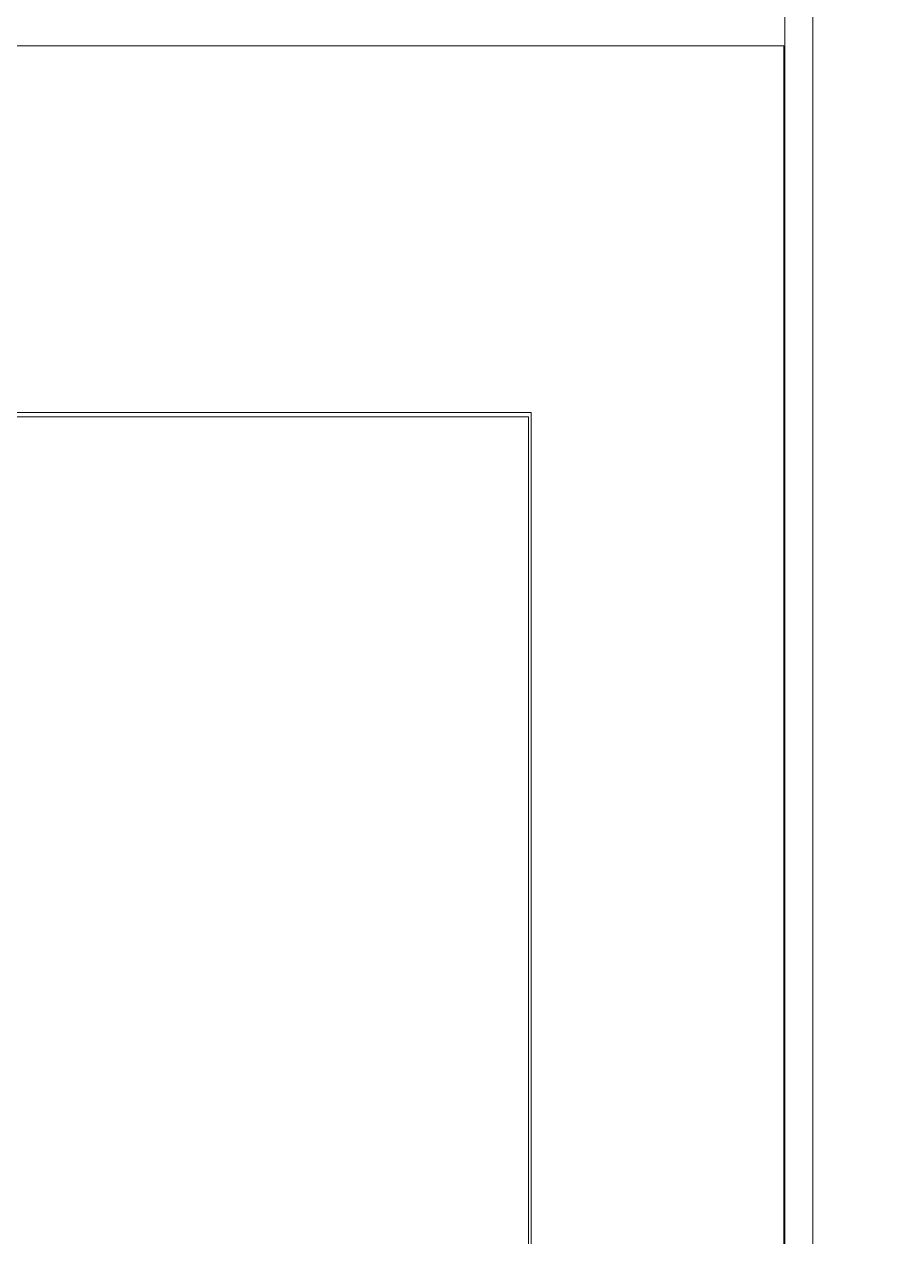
# Model space of a CAD drawing. Header units: millimetres. Extents: x 1359 to 3577, y 1333 to 3557.
# Drawn here: x 2591.6 to 2609.3, y 3293.38 to 3318.53 of the extents above; entities that cross this region are included whole.
import ezdxf

# ---------------------------------------------------------------- set-up
doc = ezdxf.new("R2010")
doc.units = ezdxf.units.MM
doc.set_wipeout_variables(frame=1)
doc.layers.add('000-PI-Oprema', color=30, linetype='Continuous', lineweight=5)
doc.layers.add('002-PI-Kabelska kanalica', color=150, linetype='Continuous')

# ---------------------------------------------------------------- blocks, each defined once
blk = doc.blocks.new('6ES7515-2AN03-0AB0')
blk.add_wipeout([(49766.655, 38535.913), (49836.455, 38535.913), (49836.456, 38388.913), (49766.656, 38388.913)])
at = {"layer": '000-PI-Oprema', "color": 0, "linetype": 'ByBlock', "lineweight": 0}
for p, q in [((49817.474, 38403.913), (49817.474, 38525.413)), ((49817.474, 38403.913), (49817.474, 38525.413)), ((49818.055, 38403.913), (49818.055, 38525.413)), ((49818.055, 38403.913), (49818.055, 38525.413)), ((49817.455, 38523.913), (49766.955, 38523.913)), ((49817.455, 38523.913), (49766.955, 38523.913)), ((49817.455, 38456.613), (49817.455, 38523.913)), ((49817.455, 38456.613), (49817.455, 38523.913)), ((49812.205, 38516.308), (49772.205, 38516.308)), ((49812.205, 38516.308), (49772.205, 38516.308)), ((49812.156, 38516.22), (49772.256, 38516.22)), ((49812.156, 38516.22), (49772.256, 38516.22)), ((49812.156, 38464.696), (49812.156, 38516.22)), ((49812.156, 38464.696), (49812.156, 38516.22)), ((49812.205, 38464.632), (49812.205, 38516.308)), ((49812.205, 38464.632), (49812.205, 38516.308))]:
    blk.add_line(p, q, dxfattribs=at)
blk = doc.blocks.new('6ES7590-1AB60-0AA0')
for p, q in [((4304.23, 2977.531), (4144.23, 2977.531)), ((4304.23, 2976.136), (4144.23, 2976.136)), ((4304.23, 2975.822), (4144.23, 2975.822)), ((4144.23, 2975.802), (4304.23, 2975.802))]:
    blk.add_line(p, q)

msp = doc.modelspace()

# ---------------------------------------------------------------- block references
msp.add_blockref('6ES7590-1AB60-0AA0', (-1597.659, 337.669))

# ---------------------------------------------------------------- next in the draw order: block references
at = {"layer": '002-PI-Kabelska kanalica', "color": 0, "linetype": 'ByBlock', "lineweight": 0}
msp.add_blockref('6ES7515-2AN03-0AB0', (-47210.084, -35205.83), dxfattribs=at)

doc.saveas('drawing.dxf')
